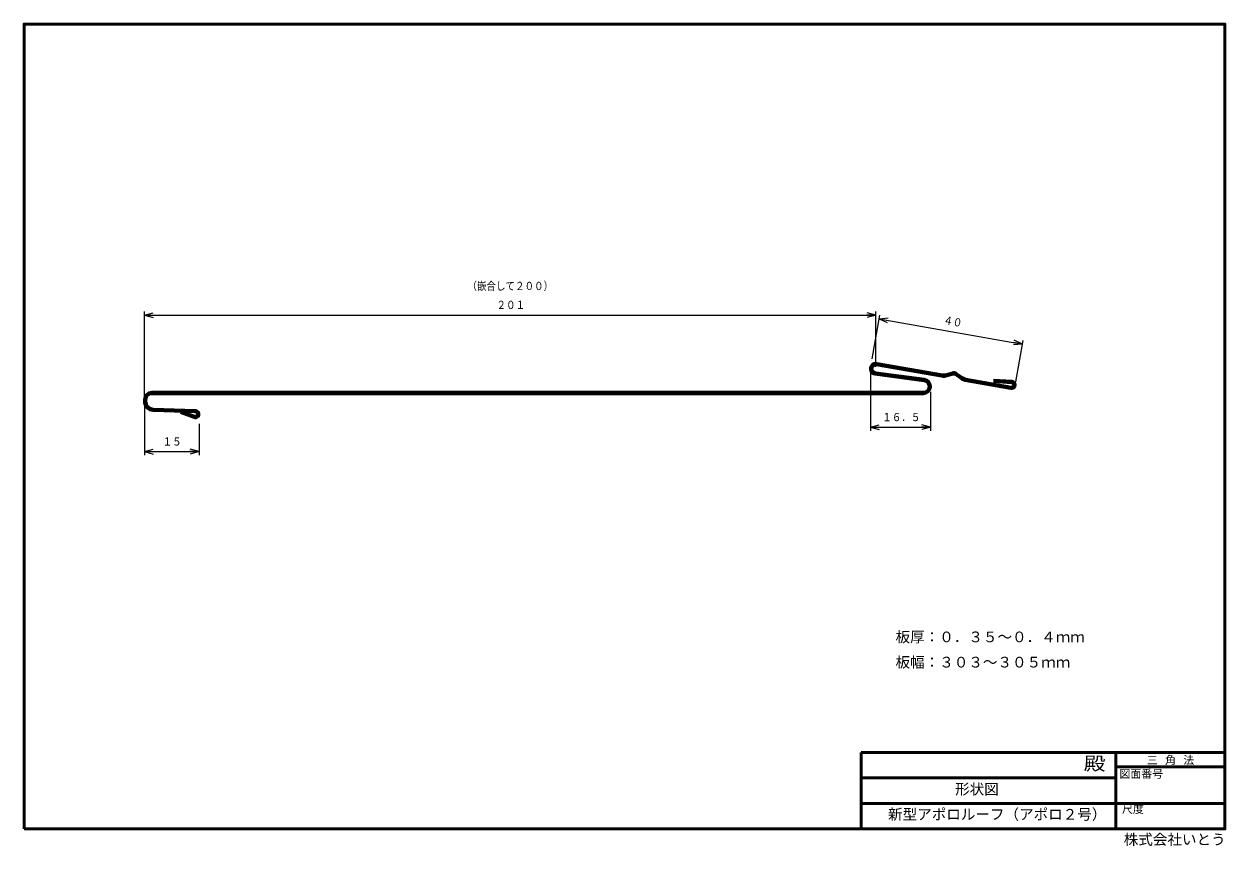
# Model space of a CAD drawing. Units: millimetres on the paper. Extents: x -159 to 171, y -119 to 107.
import ezdxf
from ezdxf.enums import TextEntityAlignment as Align

# ---------------------------------------------------------------- set-up
doc = ezdxf.new("R2010")
doc.units = ezdxf.units.MM
doc.layers.add('0-0_GR1', color=7, linetype='Continuous', lineweight=50)
doc.layers.add('0-1_1_01', color=7, linetype='Continuous', lineweight=50)
doc.styles.add('ＭＳ ゴシック', font='')
doc.styles.get('ＭＳ ゴシック').set_extended_font_data('MS Gothic')

msp = doc.modelspace()

# ---------------------------------------------------------------- linework, layer by layer
at = {"layer": '0-0_GR1'}
for p, q in [((70.854, -93.361), (170.854, -93.361)), ((70.854, -93.361), (70.854, -114.361)), ((140.854, -114.361), (140.854, -93.361)), ((170.854, -97.361), (140.854, -97.361)), ((140.854, -100.361), (70.854, -100.361)), ((170.854, -107.361), (70.854, -107.361))]:
    msp.add_line(p, q, dxfattribs=at)
msp.add_lwpolyline([(-159.146, -114.361), (170.854, -114.361), (170.854, 106.639), (-159.146, 106.639)], close=True, dxfattribs=at)
at = {"layer": '0-1_1_01', "color": 6, "lineweight": 25}
for p, q in [((-126.06, 4.513), (-126.06, 27.727)), ((-126.06, 26.727), (-123.645, 27.374)), ((-126.06, 26.727), (74.94, 26.727)), ((-126.06, 26.727), (-123.56, 26.727)), ((-126.06, 26.727), (-123.645, 26.08)), ((74.94, 26.727), (72.44, 26.727)), ((74.94, 26.727), (72.525, 27.374)), ((74.94, 26.727), (72.525, 26.08)), ((73.865, 14.709), (75.977, 26.686)), ((74.94, 12.521), (74.94, 27.727)), ((75.803, 25.701), (78.294, 25.919)), ((75.803, 25.701), (115.195, 18.755)), ((75.803, 25.701), (78.265, 25.267)), ((75.803, 25.701), (78.069, 24.644)), ((115.195, 18.755), (112.93, 19.811)), ((115.195, 18.755), (112.705, 18.537)), ((115.195, 18.755), (112.733, 19.189)), ((113.361, 8.354), (115.369, 19.74)), ((73.44, 10.981), (73.44, -5.071)), ((89.94, 5.613), (89.94, -5.071)), ((-126.06, 3.263), (-126.06, -11.784)), ((-111.06, -3.1), (-111.06, -11.784)), ((73.44, -4.071), (75.855, -3.424)), ((73.44, -4.071), (89.94, -4.071)), ((73.44, -4.071), (75.94, -4.071)), ((73.44, -4.071), (75.855, -4.718)), ((89.94, -4.071), (87.44, -4.071)), ((89.94, -4.071), (87.525, -3.424)), ((89.94, -4.071), (87.525, -4.718)), ((-126.06, -10.784), (-123.645, -10.137)), ((-126.06, -10.784), (-111.06, -10.784)), ((-126.06, -10.784), (-123.56, -10.784)), ((-126.06, -10.784), (-123.645, -11.431)), ((-111.06, -10.784), (-113.56, -10.784)), ((-111.06, -10.784), (-113.475, -10.137)), ((-111.06, -10.784), (-113.475, -11.431))]:
    msp.add_line(p, q, dxfattribs=at)
at = {"layer": '0-1_1_01'}
for p, q in [((75.201, 13.458), (93.107, 10.301)), ((74.741, 10.494), (88.152, 8.699)), ((74.794, 10.891), (88.205, 9.096)), ((75.131, 13.064), (93.038, 9.907)), ((96.028, 10.889), (93.972, 10.338)), ((96.132, 10.503), (94.076, 9.952)), ((96.804, 10.384), (98.547, 9.164)), ((97.033, 10.712), (98.776, 9.491)), ((99.507, 8.766), (112.029, 6.558)), ((99.576, 9.16), (112.099, 6.952)), ((107.257, 8.49), (112.245, 8.141)), ((107.285, 8.889), (112.273, 8.54)), ((-126.06, 3.513), (-126.06, 3.013)), ((-125.66, 3.513), (-125.66, 3.013)), ((-124.06, 5.513), (87.94, 5.513)), ((-124.06, 5.113), (87.94, 5.113)), ((-123.646, 0.515), (-112.039, 0.113)), ((-123.633, 0.915), (-112.025, 0.513)), ((-116.161, -0.058), (-116.024, 0.318)), ((-116.024, 0.318), (-112.265, -1.05)), ((-116.161, -0.058), (-112.402, -1.426))]:
    msp.add_line(p, q, dxfattribs=at)
for centre, radius, start, end in [((74.94, 11.981), 1.5, 80, 262.37741), ((74.94, 11.981), 1.1, 80, 180), ((74.94, 11.981), 1.1, 180, 262.37741), ((93.455, 12.27), 2.4, 260, 285), ((93.455, 12.27), 2, 260, 285), ((96.341, 9.723), 1.207, 55, 105), ((96.341, 9.723), 0.807, 55, 105), ((87.94, 7.113), 2, 270, 82.37741), ((87.94, 7.113), 1.6, 270, 82.37741), ((99.924, 11.13), 2.4, 235, 260), ((99.924, 11.13), 2, 235, 260), ((112.203, 7.543), 1, 260, 86), ((112.203, 7.543), 0.6, 260, 86), ((-124.06, 3.513), 2, 90, 180), ((-124.06, 3.513), 1.6, 90, 180), ((-123.56, 3.013), 2.5, 180, 268.01715), ((-123.56, 3.013), 2.1, 180.32946, 268.01715), ((-112.06, -0.487), 1, 250, 93.15043), ((-112.06, -0.487), 0.6, 250, 93.15043)]:
    msp.add_arc(centre, radius, start, end, dxfattribs=at)

# ---------------------------------------------------------------- texts
at = {"layer": '0-0_GR1', "style": 'ＭＳ ゴシック', "width": 1.2}
msp.add_text('殿', height=3.666, dxfattribs=at).set_placement((132.017, -99.347), align=Align.BOTTOM_LEFT)
at = {"layer": '0-0_GR1', "style": 'ＭＳ ゴシック'}
for s, height, p in [('図面番号', 2.199, (141.861, -101.032)), ('形状図', 2.933, (96.695, -105.801)), ('新型アポロルーフ（アポロ２号）', 2.933, (78.268, -112.717)), ('尺度', 2.199, (142.559, -110.687)), ('株式会社いとう', 2.933, (143.031, -119.606))]:
    msp.add_text(s, height=height, dxfattribs=at).set_placement(p, align=Align.BOTTOM_LEFT)
at = {"layer": '0-0_GR1', "insert": (149.372, -96.863), "char_height": 2.199, "attachment_point": 7, "style": 'ＭＳ ゴシック'}
msp.add_mtext('\\T1.67;三角法', dxfattribs=at)
at = {"layer": '0-1_1_01', "style": 'ＭＳ ゴシック', "width": 0.85}
for s, p in [('（嵌合して２００）', (-37.31, 32.931)), ('２０１', (-29.31, 27.727)), ('１６．５', (76.69, -3.071)), ('１５', (-121.06, -9.784))]:
    msp.add_text(s, height=2.199, dxfattribs=at).set_placement(p, align=Align.BOTTOM_LEFT)
msp.add_text('４０', height=2.199, rotation=350, dxfattribs=at).set_placement((93.211, 23.647), align=Align.BOTTOM_LEFT)
at = {"layer": '0-1_1_01', "style": 'ＭＳ ゴシック'}
for s, p in [('板厚：０．３５～０．４ｍｍ', (80.339, -63.997)), ('板幅：３０３～３０５ｍｍ', (80.339, -70.936))]:
    msp.add_text(s, height=2.933, dxfattribs=at).set_placement(p, align=Align.BOTTOM_LEFT)

doc.saveas('drawing.dxf')
